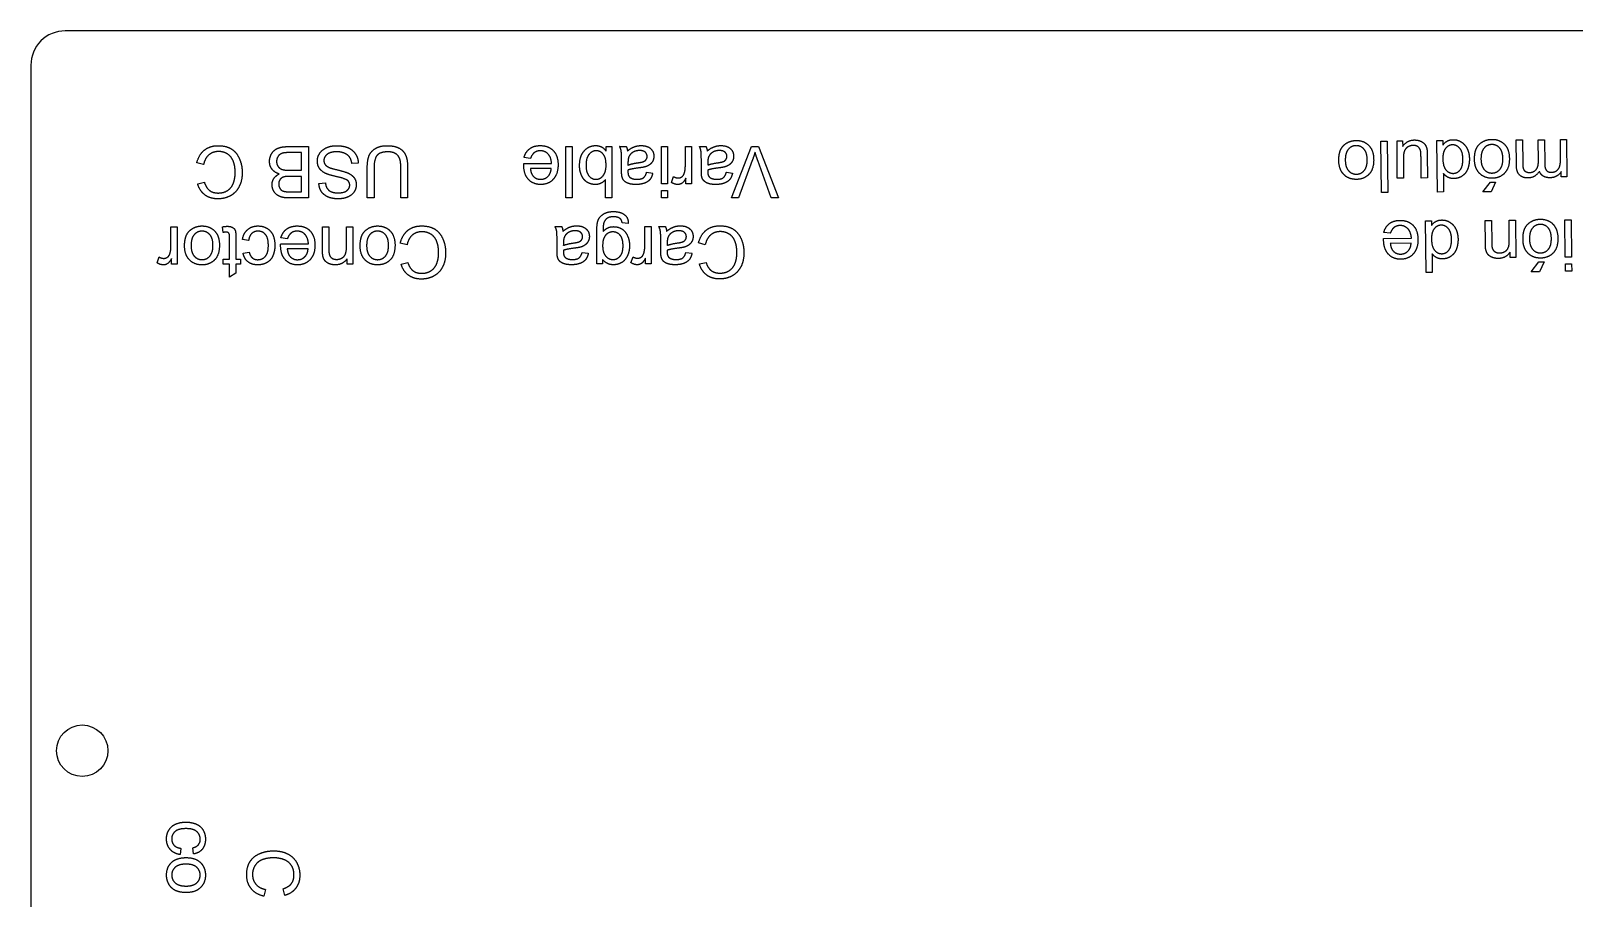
# Model space of a CAD drawing. Header units: millimetres. Extents: x -165 to 15, y -100 to 0.
# Drawn here: x -165 to -74.9, y -50.6 to 0 of the extents above; entities that cross this region are included whole.
import ezdxf

# ---------------------------------------------------------------- set-up
doc = ezdxf.new("R2010")
doc.units = ezdxf.units.MM
doc.layers.get('0').update_dxf_attribs({"linetype": 'CONTINUOUS'})

msp = doc.modelspace()

# ---------------------------------------------------------------- linework, layer by layer
for p, q in [((-149.941, -6.749), (-148.797, -6.749)), ((-149.194, -7.103), (-149.941, -7.103)), ((-149.194, -8.134), (-149.194, -7.103)), ((-148.797, -6.749), (-148.797, -9.749)), ((-131.415, -6.741), (-131.073, -6.741)), ((-131.415, -7.013), (-131.415, -6.741)), ((-131.073, -6.741), (-131.073, -9.741)), ((-130.621, -6.741), (-130.237, -6.741)), ((-126.782, -7.879), (-126.782, -6.741)), ((-126.782, -6.741), (-126.414, -6.741)), ((-126.414, -6.741), (-126.414, -8.915)), ((-125.964, -6.741), (-125.579, -6.741)), ((-124.089, -9.741), (-122.915, -6.741)), ((-122.915, -6.741), (-122.507, -6.741)), ((-122.507, -6.741), (-121.345, -9.741)), ((-85.225, -6.423), (-84.895, -6.42)), ((-85.207, -8.596), (-85.225, -6.423)), ((-84.895, -6.42), (-84.893, -6.739)), ((-82.892, -6.404), (-82.55, -6.401)), ((-82.867, -9.403), (-82.892, -6.404)), ((-82.55, -6.401), (-82.548, -6.675)), ((-78.263, -6.365), (-77.897, -6.362)), ((-78.251, -7.857), (-78.263, -6.365)), ((-77.897, -6.362), (-77.886, -7.731)), ((-76.978, -6.354), (-76.61, -6.351)), ((-76.968, -7.617), (-76.978, -6.354)), ((-76.61, -6.351), (-76.598, -7.763)), ((-75.687, -6.344), (-75.319, -6.34)), ((-75.678, -7.471), (-75.687, -6.344)), ((-75.319, -6.34), (-75.301, -8.514)), ((-154.913, -7.801), (-155.31, -7.7)), ((-145.883, -7.713), (-146.257, -7.745)), ((-145.357, -9.749), (-145.357, -8.016)), ((-144.96, -8.018), (-144.96, -9.749)), ((-143.394, -9.749), (-143.394, -8.018)), ((-142.997, -8.016), (-142.997, -9.749)), ((-136.216, -7.734), (-134.595, -7.734)), ((-135.825, -7.441), (-136.206, -7.394)), ((-134.616, -8.037), (-135.829, -8.037)), ((-130.505, -8.143), (-130.505, -7.652)), ((-130.132, -7.697), (-130.132, -7.832)), ((-125.847, -8.143), (-125.847, -7.652)), ((-125.475, -7.697), (-125.475, -7.832)), ((-122.874, -7.562), (-123.684, -9.741)), ((-121.775, -9.741), (-122.554, -7.562)), ((-84.848, -7.429), (-84.838, -8.593)), ((-83.813, -8.585), (-83.823, -7.379)), ((-83.456, -7.235), (-83.445, -8.581)), ((-155.259, -8.926), (-154.868, -8.834)), ((-149.888, -8.134), (-149.194, -8.134)), ((-149.194, -8.488), (-149.843, -8.488)), ((-149.194, -9.395), (-149.194, -8.488)), ((-148.181, -8.904), (-147.8, -8.875)), ((-131.442, -9.741), (-131.442, -8.671)), ((-129.043, -8.245), (-128.683, -8.295)), ((-127.595, -8.845), (-127.468, -8.503)), ((-126.745, -8.915), (-126.745, -8.585)), ((-126.414, -8.915), (-126.745, -8.915)), ((-124.386, -8.245), (-124.026, -8.295)), ((-84.838, -8.593), (-85.207, -8.596)), ((-83.445, -8.581), (-83.813, -8.585)), ((-82.51, -8.324), (-82.501, -9.4)), ((-75.63, -8.516), (-75.633, -8.212)), ((-75.301, -8.514), (-75.63, -8.516)), ((-148.797, -9.749), (-149.922, -9.749)), ((-149.793, -9.395), (-149.194, -9.395)), ((-144.96, -9.749), (-145.357, -9.749)), ((-142.997, -9.749), (-143.394, -9.749)), ((-131.073, -9.741), (-131.442, -9.741)), ((-123.684, -9.741), (-124.089, -9.741)), ((-121.345, -9.741), (-121.775, -9.741)), ((-82.501, -9.4), (-82.867, -9.403)), ((-156.82, -12.569), (-156.82, -11.431)), ((-156.82, -11.431), (-156.451, -11.431)), ((-156.451, -11.431), (-156.451, -13.604)), ((-153.764, -11.76), (-153.818, -11.435)), ((-147.969, -12.767), (-147.969, -11.431)), ((-147.969, -11.431), (-147.601, -11.431)), ((-147.601, -11.431), (-147.601, -12.753)), ((-146.571, -12.618), (-146.571, -11.431)), ((-146.571, -11.431), (-146.203, -11.431)), ((-146.203, -11.431), (-146.203, -13.604)), ((-134.389, -11.423), (-134.004, -11.423)), ((-130.114, -11.243), (-130.472, -11.19)), ((-129.15, -12.561), (-129.15, -11.423)), ((-129.15, -11.423), (-128.782, -11.423)), ((-128.782, -11.423), (-128.782, -13.597)), ((-128.331, -11.423), (-127.947, -11.423)), ((-83.555, -11.091), (-83.213, -11.088)), ((-83.53, -14.091), (-83.555, -11.091)), ((-83.213, -11.088), (-83.211, -11.363)), ((-80.074, -11.062), (-79.706, -11.059)), ((-80.063, -12.399), (-80.074, -11.062)), ((-79.706, -11.059), (-79.695, -12.381)), ((-78.677, -11.051), (-78.308, -11.048)), ((-78.667, -12.238), (-78.677, -11.051)), ((-78.308, -11.048), (-78.29, -13.221)), ((-153.394, -13.318), (-153.394, -12.047)), ((-153.028, -12.067), (-153.028, -13.318)), ((-152.283, -12.227), (-152.645, -12.18)), ((-150.412, -12.423), (-148.792, -12.424)), ((-150.022, -12.131), (-150.402, -12.084)), ((-143.033, -12.483), (-143.43, -12.383)), ((-134.272, -12.825), (-134.272, -12.334)), ((-133.9, -12.379), (-133.9, -12.514)), ((-131.955, -13.597), (-131.955, -11.718)), ((-128.215, -12.825), (-128.215, -12.334)), ((-127.842, -12.379), (-127.842, -12.514)), ((-125.616, -12.475), (-126.013, -12.375)), ((-86.004, -12.104), (-84.384, -12.091)), ((-85.616, -11.808), (-85.997, -11.764)), ((-84.402, -12.394), (-85.615, -12.404)), ((-157.632, -13.535), (-157.505, -13.193)), ((-156.783, -13.604), (-156.783, -13.275)), ((-153.764, -13.604), (-153.764, -13.318)), ((-153.764, -13.318), (-153.394, -13.318)), ((-153.028, -13.318), (-152.758, -13.318)), ((-152.758, -13.318), (-152.758, -13.604)), ((-152.61, -12.966), (-152.252, -12.911)), ((-148.812, -12.726), (-150.026, -12.726)), ((-146.535, -13.604), (-146.535, -13.295)), ((-143.379, -13.608), (-142.988, -13.516)), ((-132.811, -12.928), (-132.451, -12.977)), ((-131.616, -13.335), (-131.616, -13.597)), ((-129.962, -13.527), (-129.835, -13.185)), ((-129.113, -13.597), (-129.113, -13.267)), ((-126.754, -12.928), (-126.393, -12.977)), ((-125.962, -13.601), (-125.571, -13.509)), ((-83.173, -13.012), (-83.164, -14.088)), ((-78.622, -13.224), (-78.624, -12.915)), ((-78.29, -13.221), (-78.622, -13.224)), ((-156.451, -13.604), (-156.783, -13.604)), ((-153.394, -13.604), (-153.764, -13.604)), ((-153.394, -14.363), (-153.394, -13.604)), ((-153.028, -14.142), (-153.394, -14.363)), ((-152.758, -13.604), (-153.028, -13.604)), ((-153.028, -13.604), (-153.028, -14.142)), ((-146.203, -13.604), (-146.535, -13.604)), ((-131.616, -13.597), (-131.955, -13.597)), ((-128.782, -13.597), (-129.113, -13.597)), ((-83.164, -14.088), (-83.53, -14.091)), ((-156.233, -47.699), (-156.28, -48.061)), ((-155.494, -48.026), (-155.549, -47.668)), ((-151.294, -50.097), (-151.394, -50.494)), ((-150.168, -50.443), (-150.261, -50.052))]:
    msp.add_line(p, q)
msp.add_lwpolyline([(-165, -98, 0.414214), (-163, -100), (13, -100, 0.414214), (15, -98), (15, -3.001, 0.000086), (15, -2.999), (15, -2, 0.414214), (13, 0), (-163, 0, 0.414214), (-165, -2)], format="xyb", close=True)
for points in [[(-133.398, -6.741), (-133.398, -9.741), (-133.767, -9.741), (-133.767, -6.741)], [(-127.816, -6.741), (-127.816, -8.915), (-128.184, -8.915), (-128.184, -6.741)], [(-85.794, -6.428), (-85.769, -9.428), (-86.137, -9.431), (-86.162, -6.431)], [(-79.467, -8.818), (-79.734, -9.394), (-80.217, -9.398), (-79.772, -8.821)], [(-127.816, -9.318), (-127.816, -9.741), (-128.184, -9.741), (-128.184, -9.318)], [(-75.048, -11.021), (-75.03, -13.194), (-75.399, -13.197), (-75.417, -11.024)], [(-76.634, -13.477), (-76.902, -14.052), (-77.385, -14.056), (-76.939, -13.48)], [(-75.027, -13.597), (-75.023, -14.02), (-75.392, -14.023), (-75.395, -13.6)]]:
    msp.add_lwpolyline(points, close=True)
msp.add_circle((-162, -42), 1.5)
for points in [[(-155.31, -7.7), (-155.186, -7.211), (-154.861, -6.954)], [(-154.861, -6.954), (-154.537, -6.698), (-154.068, -6.698)], [(-154.036, -7.037), (-154.369, -7.037), (-154.6, -7.23)], [(-154.068, -6.698), (-153.583, -6.698), (-153.279, -6.895)], [(-153.526, -7.179), (-153.761, -7.037), (-154.036, -7.037)], [(-153.179, -7.605), (-153.291, -7.32), (-153.526, -7.179)], [(-153.279, -6.895), (-152.976, -7.093), (-152.817, -7.467)], [(-150.973, -7.227), (-150.884, -7.046), (-150.753, -6.947)], [(-150.753, -6.947), (-150.622, -6.849), (-150.425, -6.799)], [(-150.44, -7.199), (-150.532, -7.256), (-150.592, -7.366)], [(-150.211, -7.117), (-150.348, -7.142), (-150.44, -7.199)], [(-150.425, -6.799), (-150.227, -6.749), (-149.941, -6.749)], [(-149.941, -7.103), (-150.133, -7.103), (-150.211, -7.117)], [(-148.271, -7.596), (-148.271, -7.357), (-148.134, -7.145)], [(-148.134, -7.145), (-147.997, -6.933), (-147.74, -6.815)], [(-147.544, -7.121), (-147.718, -7.189), (-147.803, -7.307)], [(-147.74, -6.815), (-147.483, -6.698), (-147.162, -6.698)], [(-147.143, -7.054), (-147.37, -7.054), (-147.544, -7.121)], [(-147.162, -6.698), (-146.755, -6.698), (-146.479, -6.816)], [(-146.683, -7.143), (-146.888, -7.054), (-147.143, -7.054)], [(-146.381, -7.376), (-146.478, -7.232), (-146.683, -7.143)], [(-146.479, -6.816), (-146.204, -6.935), (-146.048, -7.174)], [(-146.048, -7.174), (-145.891, -7.412), (-145.883, -7.713)], [(-145.255, -7.297), (-145.152, -7.031), (-144.885, -6.865)], [(-144.885, -6.865), (-144.618, -6.698), (-144.184, -6.698)], [(-144.149, -7.056), (-144.587, -7.056), (-144.774, -7.254)], [(-144.184, -6.698), (-143.763, -6.698), (-143.495, -6.843)], [(-143.717, -7.156), (-143.894, -7.056), (-144.149, -7.056)], [(-143.467, -7.442), (-143.54, -7.256), (-143.717, -7.156)], [(-143.495, -6.843), (-143.227, -6.988), (-143.112, -7.264)], [(-136.206, -7.394), (-136.116, -7.061), (-135.872, -6.876)], [(-135.872, -6.876), (-135.629, -6.692), (-135.25, -6.692)], [(-135.598, -7.101), (-135.741, -7.208), (-135.825, -7.441)], [(-135.252, -6.995), (-135.455, -6.995), (-135.598, -7.101)], [(-134.798, -7.185), (-134.98, -6.995), (-135.252, -6.995)], [(-135.25, -6.692), (-134.773, -6.692), (-134.494, -6.986)], [(-134.595, -7.734), (-134.616, -7.376), (-134.798, -7.185)], [(-134.494, -6.986), (-134.215, -7.28), (-134.215, -7.81)], [(-132.958, -7.861), (-132.958, -7.302), (-132.682, -6.997)], [(-132.682, -6.997), (-132.406, -6.692), (-132.019, -6.692)], [(-132.406, -7.205), (-132.582, -7.415), (-132.582, -7.83)], [(-131.988, -6.995), (-132.23, -6.995), (-132.406, -7.205)], [(-132.019, -6.692), (-131.634, -6.692), (-131.415, -7.013)], [(-131.518, -7.28), (-131.692, -6.995), (-131.988, -6.995)], [(-130.528, -7.002), (-130.552, -6.866), (-130.621, -6.741)], [(-130.505, -7.652), (-130.505, -7.138), (-130.528, -7.002)], [(-130.237, -6.741), (-130.179, -6.856), (-130.163, -7.009)], [(-130.163, -7.009), (-129.958, -6.835), (-129.769, -6.764)], [(-129.829, -7.074), (-129.995, -7.167), (-130.073, -7.329)], [(-129.451, -6.981), (-129.664, -6.981), (-129.829, -7.074)], [(-129.769, -6.764), (-129.58, -6.692), (-129.363, -6.692)], [(-129.124, -7.079), (-129.236, -6.981), (-129.451, -6.981)], [(-129.363, -6.692), (-129.005, -6.692), (-128.812, -6.867)], [(-129.013, -7.325), (-129.013, -7.177), (-129.124, -7.079)], [(-128.812, -6.867), (-128.62, -7.042), (-128.62, -7.314)], [(-125.871, -7.002), (-125.894, -6.866), (-125.964, -6.741)], [(-125.847, -7.652), (-125.847, -7.138), (-125.871, -7.002)], [(-125.579, -6.741), (-125.522, -6.856), (-125.505, -7.009)], [(-125.505, -7.009), (-125.301, -6.835), (-125.111, -6.764)], [(-125.172, -7.074), (-125.337, -7.167), (-125.415, -7.329)], [(-124.793, -6.981), (-125.006, -6.981), (-125.172, -7.074)], [(-125.111, -6.764), (-124.922, -6.692), (-124.705, -6.692)], [(-124.467, -7.079), (-124.578, -6.981), (-124.793, -6.981)], [(-124.705, -6.692), (-124.347, -6.692), (-124.155, -6.867)], [(-124.355, -7.325), (-124.355, -7.177), (-124.467, -7.079)], [(-124.155, -6.867), (-123.962, -7.042), (-123.962, -7.314)], [(-122.712, -7.071), (-122.782, -7.316), (-122.874, -7.562)], [(-122.554, -7.562), (-122.649, -7.3), (-122.712, -7.071)], [(-88.623, -7.569), (-88.626, -7.149), (-88.502, -6.908)], [(-88.502, -6.908), (-88.378, -6.666), (-88.139, -6.531)], [(-88.067, -6.909), (-88.248, -7.119), (-88.244, -7.547)], [(-88.139, -6.531), (-87.9, -6.396), (-87.615, -6.394)], [(-87.613, -6.697), (-87.887, -6.699), (-88.067, -6.909)], [(-87.615, -6.394), (-87.159, -6.39), (-86.875, -6.68)], [(-87.153, -6.9), (-87.337, -6.694), (-87.613, -6.697)], [(-86.965, -7.524), (-86.969, -7.107), (-87.153, -6.9)], [(-86.875, -6.68), (-86.591, -6.97), (-86.587, -7.521)], [(-84.893, -6.739), (-84.642, -6.369), (-84.206, -6.365)], [(-84.791, -7.004), (-84.85, -7.15), (-84.848, -7.429)], [(-84.588, -6.771), (-84.732, -6.857), (-84.791, -7.004)], [(-84.277, -6.683), (-84.443, -6.685), (-84.588, -6.771)], [(-83.998, -6.764), (-84.111, -6.682), (-84.277, -6.683)], [(-84.206, -6.365), (-84.014, -6.364), (-83.846, -6.436)], [(-83.849, -6.991), (-83.885, -6.846), (-83.998, -6.764)], [(-83.823, -7.379), (-83.826, -7.091), (-83.849, -6.991)], [(-83.846, -6.436), (-83.679, -6.508), (-83.597, -6.619)], [(-83.597, -6.619), (-83.516, -6.73), (-83.481, -6.891)], [(-83.481, -6.891), (-83.458, -7), (-83.456, -7.235)], [(-82.548, -6.675), (-82.344, -6.35), (-81.943, -6.347)], [(-82.384, -6.851), (-82.551, -7.049), (-82.548, -7.455)], [(-81.975, -6.65), (-82.217, -6.652), (-82.384, -6.851)], [(-81.558, -6.853), (-81.736, -6.648), (-81.975, -6.65)], [(-81.943, -6.347), (-81.683, -6.344), (-81.464, -6.486)], [(-81.377, -7.476), (-81.38, -7.058), (-81.558, -6.853)], [(-81.464, -6.486), (-81.245, -6.627), (-81.123, -6.883)], [(-81.123, -6.883), (-81.001, -7.139), (-80.998, -7.472)], [(-80.699, -7.503), (-80.703, -7.083), (-80.579, -6.842)], [(-80.579, -6.842), (-80.455, -6.6), (-80.216, -6.465)], [(-80.144, -6.843), (-80.324, -7.053), (-80.321, -7.481)], [(-80.216, -6.465), (-79.976, -6.33), (-79.692, -6.328)], [(-79.69, -6.631), (-79.964, -6.633), (-80.144, -6.843)], [(-79.692, -6.328), (-79.236, -6.324), (-78.952, -6.614)], [(-79.229, -6.835), (-79.413, -6.628), (-79.69, -6.631)], [(-79.042, -7.458), (-79.046, -7.041), (-79.229, -6.835)], [(-78.952, -6.614), (-78.668, -6.905), (-78.664, -7.455)], [(-154.6, -7.23), (-154.832, -7.422), (-154.913, -7.801)], [(-153.068, -8.273), (-153.068, -7.891), (-153.179, -7.605)], [(-152.817, -7.467), (-152.658, -7.842), (-152.658, -8.271)], [(-151.062, -7.619), (-151.062, -7.408), (-150.973, -7.227)], [(-150.916, -8.073), (-151.062, -7.881), (-151.062, -7.619)], [(-150.497, -8.345), (-150.77, -8.265), (-150.916, -8.073)], [(-150.592, -7.366), (-150.651, -7.475), (-150.651, -7.619)], [(-150.651, -7.619), (-150.651, -7.786), (-150.565, -7.91)], [(-150.565, -7.91), (-150.479, -8.034), (-150.327, -8.084)], [(-150.327, -8.084), (-150.174, -8.134), (-149.888, -8.134)], [(-148.146, -8.023), (-148.271, -7.838), (-148.271, -7.596)], [(-147.759, -8.329), (-148.021, -8.208), (-148.146, -8.023)], [(-147.803, -7.307), (-147.888, -7.424), (-147.888, -7.563)], [(-147.888, -7.563), (-147.888, -7.705), (-147.806, -7.81)], [(-147.806, -7.81), (-147.725, -7.915), (-147.536, -7.987)], [(-147.536, -7.987), (-147.416, -8.034), (-147.002, -8.133)], [(-146.257, -7.745), (-146.284, -7.52), (-146.381, -7.376)], [(-145.357, -8.016), (-145.357, -7.563), (-145.255, -7.297)], [(-144.774, -7.254), (-144.96, -7.453), (-144.96, -8.018)], [(-143.394, -8.018), (-143.394, -7.627), (-143.467, -7.442)], [(-143.112, -7.264), (-142.997, -7.539), (-142.997, -8.016)], [(-136.218, -7.832), (-136.218, -7.799), (-136.216, -7.734)], [(-135.942, -8.667), (-136.218, -8.37), (-136.218, -7.832)], [(-135.829, -8.037), (-135.805, -8.311), (-135.69, -8.448)], [(-134.807, -8.491), (-134.634, -8.321), (-134.616, -8.037)], [(-134.215, -7.81), (-134.215, -8.358), (-134.497, -8.661)], [(-132.893, -8.303), (-132.958, -8.096), (-132.958, -7.861)], [(-132.582, -7.83), (-132.582, -8.256), (-132.413, -8.458)], [(-131.587, -8.451), (-131.411, -8.241), (-131.411, -7.844)], [(-131.411, -7.844), (-131.411, -7.453), (-131.518, -7.28)], [(-130.073, -7.329), (-130.132, -7.453), (-130.132, -7.697)], [(-130.132, -7.832), (-129.932, -7.75), (-129.531, -7.693)], [(-129.475, -7.994), (-129.921, -8.047), (-130.132, -8.121)], [(-129.531, -7.693), (-129.303, -7.66), (-129.209, -7.619)], [(-129.148, -7.938), (-129.256, -7.967), (-129.475, -7.994)], [(-129.209, -7.619), (-129.115, -7.578), (-129.064, -7.499)], [(-128.883, -7.818), (-129.001, -7.898), (-129.148, -7.938)], [(-129.064, -7.499), (-129.013, -7.421), (-129.013, -7.325)], [(-128.693, -7.606), (-128.765, -7.738), (-128.883, -7.818)], [(-128.62, -7.314), (-128.62, -7.474), (-128.693, -7.606)], [(-126.844, -8.309), (-126.782, -8.112), (-126.782, -7.879)], [(-125.415, -7.329), (-125.475, -7.453), (-125.475, -7.697)], [(-125.475, -7.832), (-125.274, -7.75), (-124.873, -7.693)], [(-124.818, -7.994), (-125.264, -8.047), (-125.475, -8.121)], [(-124.873, -7.693), (-124.646, -7.66), (-124.552, -7.619)], [(-124.49, -7.938), (-124.599, -7.967), (-124.818, -7.994)], [(-124.552, -7.619), (-124.458, -7.578), (-124.406, -7.499)], [(-124.225, -7.818), (-124.343, -7.898), (-124.49, -7.938)], [(-124.406, -7.499), (-124.355, -7.421), (-124.355, -7.325)], [(-124.035, -7.606), (-124.108, -7.738), (-124.225, -7.818)], [(-123.962, -7.314), (-123.962, -7.474), (-124.035, -7.606)], [(-88.331, -8.378), (-88.618, -8.086), (-88.623, -7.569)], [(-88.244, -7.547), (-88.241, -7.95), (-88.056, -8.156)], [(-87.142, -8.15), (-86.962, -7.942), (-86.965, -7.524)], [(-86.587, -7.521), (-86.582, -8.125), (-86.915, -8.418)], [(-82.548, -7.455), (-82.544, -7.901), (-82.37, -8.108)], [(-82.37, -8.108), (-82.197, -8.315), (-81.945, -8.313)], [(-81.945, -8.313), (-81.699, -8.311), (-81.536, -8.109)], [(-81.536, -8.109), (-81.373, -7.907), (-81.377, -7.476)], [(-81.102, -8.064), (-81.208, -8.33), (-81.424, -8.473)], [(-80.998, -7.472), (-80.996, -7.798), (-81.102, -8.064)], [(-80.408, -8.312), (-80.695, -8.02), (-80.699, -7.503)], [(-80.321, -7.481), (-80.318, -7.884), (-80.133, -8.09)], [(-80.133, -8.09), (-79.948, -8.297), (-79.676, -8.294)], [(-79.676, -8.294), (-79.399, -8.292), (-79.219, -8.084)], [(-79.219, -8.084), (-79.039, -7.876), (-79.042, -7.458)], [(-78.664, -7.455), (-78.658, -8.059), (-78.992, -8.352)], [(-78.072, -8.407), (-78.248, -8.229), (-78.251, -7.857)], [(-77.886, -7.731), (-77.884, -7.952), (-77.847, -8.049)], [(-77.847, -8.049), (-77.811, -8.146), (-77.716, -8.204)], [(-77.494, -8.262), (-77.265, -8.26), (-77.115, -8.106)], [(-77.115, -8.106), (-76.965, -7.952), (-76.968, -7.617)], [(-76.598, -7.763), (-76.596, -8.009), (-76.505, -8.131)], [(-75.922, -8.167), (-75.791, -8.084), (-75.733, -7.926)], [(-75.733, -7.926), (-75.675, -7.768), (-75.678, -7.471)], [(-154.832, -9.571), (-155.139, -9.342), (-155.259, -8.926)], [(-154.868, -8.834), (-154.764, -9.161), (-154.566, -9.311)], [(-153.488, -9.295), (-153.256, -9.129), (-153.162, -8.849)], [(-153.162, -8.849), (-153.068, -8.57), (-153.068, -8.273)], [(-152.658, -8.271), (-152.658, -8.74), (-152.837, -9.089)], [(-150.917, -8.981), (-150.917, -8.789), (-150.813, -8.619)], [(-150.799, -9.377), (-150.917, -9.188), (-150.917, -8.981)], [(-150.813, -8.619), (-150.708, -8.449), (-150.497, -8.345)], [(-150.449, -8.672), (-150.526, -8.777), (-150.526, -8.934)], [(-150.526, -8.934), (-150.526, -9.084), (-150.454, -9.197)], [(-150.221, -8.523), (-150.373, -8.568), (-150.449, -8.672)], [(-149.843, -8.488), (-150.107, -8.488), (-150.221, -8.523)], [(-148.034, -9.376), (-148.171, -9.168), (-148.181, -8.904)], [(-147.8, -8.875), (-147.77, -9.16), (-147.593, -9.305)], [(-147.095, -8.52), (-147.579, -8.411), (-147.759, -8.329)], [(-146.497, -8.734), (-146.611, -8.63), (-147.095, -8.52)], [(-147.002, -8.133), (-146.589, -8.233), (-146.423, -8.321)], [(-146.545, -9.318), (-146.38, -9.186), (-146.38, -9)], [(-146.38, -9), (-146.38, -8.838), (-146.497, -8.734)], [(-146.423, -8.321), (-146.208, -8.433), (-146.103, -8.6)], [(-145.997, -8.973), (-145.997, -9.2), (-146.126, -9.398)], [(-146.103, -8.6), (-145.997, -8.767), (-145.997, -8.973)], [(-135.23, -8.964), (-135.666, -8.964), (-135.942, -8.667)], [(-135.69, -8.448), (-135.514, -8.661), (-135.234, -8.661)], [(-135.234, -8.661), (-134.98, -8.661), (-134.807, -8.491)], [(-134.497, -8.661), (-134.779, -8.964), (-135.23, -8.964)], [(-132.712, -8.656), (-132.827, -8.509), (-132.893, -8.303)], [(-132.417, -8.883), (-132.596, -8.802), (-132.712, -8.656)], [(-132.037, -8.964), (-132.238, -8.964), (-132.417, -8.883)], [(-132.413, -8.458), (-132.244, -8.661), (-132.005, -8.661)], [(-131.442, -8.671), (-131.675, -8.964), (-132.037, -8.964)], [(-132.005, -8.661), (-131.763, -8.661), (-131.587, -8.451)], [(-130.486, -8.483), (-130.505, -8.389), (-130.505, -8.143)], [(-130.372, -8.733), (-130.453, -8.634), (-130.486, -8.483)], [(-130.116, -8.898), (-130.29, -8.833), (-130.372, -8.733)], [(-130.132, -8.121), (-130.134, -8.196), (-130.134, -8.217)], [(-130.134, -8.217), (-130.134, -8.442), (-130.03, -8.534)], [(-129.664, -8.964), (-129.942, -8.964), (-130.116, -8.898)], [(-130.03, -8.534), (-129.889, -8.659), (-129.61, -8.659)], [(-129.17, -8.887), (-129.383, -8.964), (-129.664, -8.964)], [(-129.61, -8.659), (-129.35, -8.659), (-129.227, -8.568)], [(-129.227, -8.568), (-129.103, -8.477), (-129.043, -8.245)], [(-128.845, -8.668), (-128.958, -8.81), (-129.17, -8.887)], [(-128.683, -8.295), (-128.732, -8.526), (-128.845, -8.668)], [(-127.216, -8.964), (-127.402, -8.964), (-127.595, -8.845)], [(-127.468, -8.503), (-127.333, -8.583), (-127.198, -8.583)], [(-126.98, -8.89), (-127.087, -8.964), (-127.216, -8.964)], [(-127.198, -8.583), (-127.077, -8.583), (-126.981, -8.51)], [(-126.981, -8.51), (-126.885, -8.438), (-126.844, -8.309)], [(-126.745, -8.585), (-126.872, -8.816), (-126.98, -8.89)], [(-125.829, -8.483), (-125.847, -8.389), (-125.847, -8.143)], [(-125.714, -8.733), (-125.796, -8.634), (-125.829, -8.483)], [(-125.458, -8.898), (-125.632, -8.833), (-125.714, -8.733)], [(-125.475, -8.121), (-125.477, -8.196), (-125.477, -8.217)], [(-125.477, -8.217), (-125.477, -8.442), (-125.372, -8.534)], [(-125.006, -8.964), (-125.284, -8.964), (-125.458, -8.898)], [(-125.372, -8.534), (-125.231, -8.659), (-124.953, -8.659)], [(-124.513, -8.887), (-124.726, -8.964), (-125.006, -8.964)], [(-124.953, -8.659), (-124.693, -8.659), (-124.569, -8.568)], [(-124.569, -8.568), (-124.445, -8.477), (-124.386, -8.245)], [(-124.187, -8.668), (-124.3, -8.81), (-124.513, -8.887)], [(-124.026, -8.295), (-124.075, -8.526), (-124.187, -8.668)], [(-87.596, -8.665), (-88.045, -8.669), (-88.331, -8.378)], [(-88.056, -8.156), (-87.871, -8.362), (-87.599, -8.36)], [(-87.599, -8.36), (-87.323, -8.358), (-87.142, -8.15)], [(-86.915, -8.418), (-87.193, -8.662), (-87.596, -8.665)], [(-82.258, -8.538), (-82.412, -8.456), (-82.51, -8.324)], [(-81.908, -8.618), (-82.104, -8.619), (-82.258, -8.538)], [(-81.424, -8.473), (-81.64, -8.616), (-81.908, -8.618)], [(-79.673, -8.599), (-80.121, -8.603), (-80.408, -8.312)], [(-78.992, -8.352), (-79.27, -8.596), (-79.673, -8.599)], [(-77.574, -8.582), (-77.897, -8.584), (-78.072, -8.407)], [(-77.716, -8.204), (-77.621, -8.263), (-77.494, -8.262)], [(-76.906, -8.196), (-77.16, -8.578), (-77.574, -8.582)], [(-76.685, -8.474), (-76.841, -8.375), (-76.906, -8.196)], [(-76.289, -8.571), (-76.53, -8.573), (-76.685, -8.474)], [(-76.505, -8.131), (-76.414, -8.253), (-76.209, -8.251)], [(-75.903, -8.471), (-76.072, -8.569), (-76.289, -8.571)], [(-76.209, -8.251), (-76.054, -8.25), (-75.922, -8.167)], [(-75.633, -8.212), (-75.734, -8.372), (-75.903, -8.471)], [(-154.074, -9.8), (-154.525, -9.8), (-154.832, -9.571)], [(-154.566, -9.311), (-154.367, -9.46), (-154.066, -9.46)], [(-153.347, -9.619), (-153.677, -9.8), (-154.074, -9.8)], [(-154.066, -9.46), (-153.72, -9.46), (-153.488, -9.295)], [(-152.837, -9.089), (-153.016, -9.438), (-153.347, -9.619)], [(-150.474, -9.658), (-150.682, -9.567), (-150.799, -9.377)], [(-149.922, -9.749), (-150.266, -9.749), (-150.474, -9.658)], [(-150.454, -9.197), (-150.383, -9.311), (-150.25, -9.353)], [(-150.25, -9.353), (-150.117, -9.395), (-149.793, -9.395)], [(-147.642, -9.693), (-147.896, -9.585), (-148.034, -9.376)], [(-147.053, -9.8), (-147.387, -9.8), (-147.642, -9.693)], [(-147.593, -9.305), (-147.416, -9.45), (-147.07, -9.45)], [(-147.07, -9.45), (-146.71, -9.45), (-146.545, -9.318)], [(-146.503, -9.698), (-146.75, -9.8), (-147.053, -9.8)], [(-146.126, -9.398), (-146.255, -9.595), (-146.503, -9.698)], [(-131.852, -10.999), (-131.749, -10.787), (-131.525, -10.664)], [(-131.525, -10.664), (-131.301, -10.541), (-130.973, -10.541)], [(-130.973, -10.541), (-130.584, -10.541), (-130.345, -10.716)], [(-130.345, -10.716), (-130.106, -10.891), (-130.114, -11.243)], [(-155.898, -11.888), (-155.772, -11.648), (-155.532, -11.515)], [(-155.532, -11.515), (-155.291, -11.382), (-155.007, -11.382)], [(-155.007, -11.685), (-155.281, -11.685), (-155.463, -11.893)], [(-155.007, -11.382), (-154.55, -11.382), (-154.269, -11.674)], [(-154.548, -11.892), (-154.73, -11.685), (-155.007, -11.685)], [(-154.269, -11.674), (-153.988, -11.967), (-153.988, -12.518)], [(-153.818, -11.435), (-153.662, -11.402), (-153.539, -11.402)], [(-153.539, -11.402), (-153.339, -11.402), (-153.228, -11.466)], [(-153.228, -11.466), (-153.118, -11.529), (-153.073, -11.633)], [(-153.073, -11.633), (-153.028, -11.736), (-153.028, -12.067)], [(-152.645, -12.18), (-152.586, -11.805), (-152.341, -11.594)], [(-152.341, -11.594), (-152.097, -11.382), (-151.741, -11.382)], [(-151.737, -11.685), (-151.953, -11.685), (-152.099, -11.818)], [(-151.741, -11.382), (-151.294, -11.382), (-151.023, -11.673)], [(-151.299, -11.883), (-151.466, -11.685), (-151.737, -11.685)], [(-151.023, -11.673), (-150.752, -11.965), (-150.752, -12.509)], [(-150.402, -12.084), (-150.312, -11.75), (-150.069, -11.566)], [(-150.069, -11.566), (-149.825, -11.382), (-149.447, -11.382)], [(-149.449, -11.685), (-149.651, -11.685), (-149.794, -11.791)], [(-148.994, -11.875), (-149.176, -11.685), (-149.449, -11.685)], [(-149.447, -11.382), (-148.97, -11.382), (-148.69, -11.676)], [(-148.69, -11.676), (-148.411, -11.969), (-148.411, -12.499)], [(-145.645, -11.888), (-145.52, -11.648), (-145.279, -11.515)], [(-145.279, -11.515), (-145.039, -11.382), (-144.754, -11.382)], [(-144.754, -11.685), (-145.028, -11.685), (-145.211, -11.894)], [(-144.754, -11.382), (-144.298, -11.382), (-144.017, -11.675)], [(-144.296, -11.893), (-144.478, -11.685), (-144.754, -11.685)], [(-144.017, -11.675), (-143.735, -11.967), (-143.735, -12.518)], [(-143.43, -12.383), (-143.305, -11.894), (-142.981, -11.637)], [(-142.981, -11.637), (-142.657, -11.38), (-142.188, -11.38)], [(-142.188, -11.38), (-141.703, -11.38), (-141.399, -11.577)], [(-141.399, -11.577), (-141.095, -11.775), (-140.937, -12.149)], [(-134.296, -11.684), (-134.319, -11.548), (-134.389, -11.423)], [(-134.272, -12.334), (-134.272, -11.82), (-134.296, -11.684)], [(-134.004, -11.423), (-133.947, -11.538), (-133.93, -11.692)], [(-133.93, -11.692), (-133.726, -11.518), (-133.536, -11.446)], [(-133.218, -11.663), (-133.431, -11.663), (-133.597, -11.756)], [(-133.536, -11.446), (-133.347, -11.374), (-133.13, -11.374)], [(-132.892, -11.761), (-133.003, -11.663), (-133.218, -11.663)], [(-133.13, -11.374), (-132.772, -11.374), (-132.58, -11.549)], [(-132.58, -11.549), (-132.387, -11.724), (-132.387, -11.996)], [(-131.955, -11.718), (-131.955, -11.211), (-131.852, -10.999)], [(-131.554, -11.235), (-131.583, -11.348), (-131.581, -11.708)], [(-131.581, -11.708), (-131.34, -11.423), (-130.979, -11.423)], [(-131.366, -10.949), (-131.505, -11.051), (-131.554, -11.235)], [(-130.971, -10.846), (-131.227, -10.846), (-131.366, -10.949)], [(-130.979, -11.423), (-130.531, -11.423), (-130.286, -11.747)], [(-130.597, -10.949), (-130.734, -10.846), (-130.971, -10.846)], [(-130.472, -11.19), (-130.494, -11.024), (-130.597, -10.949)], [(-128.238, -11.684), (-128.262, -11.548), (-128.331, -11.423)], [(-128.215, -12.334), (-128.215, -11.82), (-128.238, -11.684)], [(-127.947, -11.423), (-127.889, -11.538), (-127.873, -11.692)], [(-127.873, -11.692), (-127.668, -11.518), (-127.479, -11.446)], [(-127.161, -11.663), (-127.374, -11.663), (-127.539, -11.756)], [(-127.479, -11.446), (-127.29, -11.374), (-127.073, -11.374)], [(-126.834, -11.761), (-126.946, -11.663), (-127.161, -11.663)], [(-127.073, -11.374), (-126.715, -11.374), (-126.522, -11.549)], [(-126.522, -11.549), (-126.33, -11.724), (-126.33, -11.996)], [(-126.013, -12.375), (-125.888, -11.886), (-125.564, -11.629)], [(-125.564, -11.629), (-125.239, -11.372), (-124.771, -11.372)], [(-124.738, -11.712), (-125.071, -11.712), (-125.303, -11.904)], [(-124.771, -11.372), (-124.286, -11.372), (-123.982, -11.57)], [(-124.228, -11.853), (-124.464, -11.712), (-124.738, -11.712)], [(-123.982, -11.57), (-123.678, -11.767), (-123.519, -12.142)], [(-85.997, -11.764), (-85.91, -11.43), (-85.668, -11.244)], [(-85.668, -11.244), (-85.426, -11.058), (-85.047, -11.055)], [(-85.392, -11.467), (-85.534, -11.574), (-85.616, -11.808)], [(-85.047, -11.358), (-85.249, -11.359), (-85.392, -11.467)], [(-85.047, -11.055), (-84.57, -11.051), (-84.289, -11.342)], [(-84.591, -11.544), (-84.775, -11.355), (-85.047, -11.358)], [(-84.384, -12.091), (-84.407, -11.733), (-84.591, -11.544)], [(-84.289, -11.342), (-84.007, -11.633), (-84.002, -12.163)], [(-83.211, -11.363), (-83.007, -11.038), (-82.606, -11.034)], [(-83.047, -11.538), (-83.214, -11.737), (-83.211, -12.142)], [(-82.638, -11.337), (-82.88, -11.339), (-83.047, -11.538)], [(-82.221, -11.541), (-82.399, -11.335), (-82.638, -11.337)], [(-82.606, -11.034), (-82.346, -11.032), (-82.127, -11.174)], [(-82.04, -12.163), (-82.043, -11.746), (-82.221, -11.541)], [(-82.127, -11.174), (-81.908, -11.315), (-81.786, -11.571)], [(-81.786, -11.571), (-81.664, -11.827), (-81.661, -12.16)], [(-77.867, -12.161), (-77.871, -11.742), (-77.747, -11.5)], [(-77.747, -11.5), (-77.623, -11.259), (-77.384, -11.124)], [(-77.312, -11.502), (-77.492, -11.712), (-77.489, -12.14)], [(-77.384, -11.124), (-77.144, -10.989), (-76.86, -10.986)], [(-76.857, -11.289), (-77.132, -11.292), (-77.312, -11.502)], [(-76.86, -10.986), (-76.404, -10.983), (-76.12, -11.273)], [(-76.397, -11.493), (-76.581, -11.287), (-76.857, -11.289)], [(-76.21, -12.117), (-76.213, -11.699), (-76.397, -11.493)], [(-76.12, -11.273), (-75.836, -11.563), (-75.831, -12.114)], [(-156.881, -12.998), (-156.82, -12.802), (-156.82, -12.569)], [(-156.024, -12.548), (-156.024, -12.129), (-155.898, -11.888)], [(-155.739, -13.36), (-156.024, -13.066), (-156.024, -12.548)], [(-155.463, -11.893), (-155.645, -12.102), (-155.645, -12.53)], [(-155.645, -12.53), (-155.645, -12.933), (-155.462, -13.141)], [(-154.366, -12.518), (-154.366, -12.1), (-154.548, -11.892)], [(-154.548, -13.142), (-154.366, -12.935), (-154.366, -12.518)], [(-153.988, -12.518), (-153.988, -13.121), (-154.323, -13.412)], [(-153.603, -11.746), (-153.664, -11.746), (-153.764, -11.76)], [(-153.477, -11.773), (-153.521, -11.746), (-153.603, -11.746)], [(-153.414, -11.844), (-153.433, -11.799), (-153.477, -11.773)], [(-153.394, -12.047), (-153.394, -11.889), (-153.414, -11.844)], [(-152.099, -11.818), (-152.244, -11.951), (-152.283, -12.227)], [(-151.305, -13.151), (-151.131, -12.951), (-151.131, -12.52)], [(-151.131, -12.52), (-151.131, -12.082), (-151.299, -11.883)], [(-150.752, -12.509), (-150.752, -12.861), (-150.869, -13.125)], [(-150.415, -12.522), (-150.415, -12.489), (-150.412, -12.423)], [(-150.138, -13.357), (-150.415, -13.06), (-150.415, -12.522)], [(-149.794, -11.791), (-149.938, -11.898), (-150.022, -12.131)], [(-148.792, -12.424), (-148.812, -12.065), (-148.994, -11.875)], [(-148.411, -12.499), (-148.411, -13.048), (-148.694, -13.351)], [(-145.771, -12.548), (-145.771, -12.129), (-145.645, -11.888)], [(-145.487, -13.36), (-145.771, -13.066), (-145.771, -12.548)], [(-145.211, -11.894), (-145.393, -12.102), (-145.393, -12.53)], [(-145.393, -12.53), (-145.393, -12.933), (-145.21, -13.141)], [(-144.114, -12.518), (-144.114, -12.1), (-144.296, -11.893)], [(-144.296, -13.142), (-144.114, -12.935), (-144.114, -12.518)], [(-143.735, -12.518), (-143.735, -13.121), (-144.071, -13.412)], [(-142.72, -11.912), (-142.951, -12.104), (-143.033, -12.483)], [(-142.155, -11.72), (-142.489, -11.72), (-142.72, -11.912)], [(-141.646, -11.861), (-141.881, -11.72), (-142.155, -11.72)], [(-141.299, -12.288), (-141.41, -12.002), (-141.646, -11.861)], [(-141.187, -12.956), (-141.187, -12.573), (-141.299, -12.288)], [(-140.937, -12.149), (-140.778, -12.524), (-140.778, -12.954)], [(-133.84, -12.011), (-133.9, -12.136), (-133.9, -12.379)], [(-133.9, -12.514), (-133.699, -12.432), (-133.298, -12.375)], [(-133.597, -11.756), (-133.762, -11.849), (-133.84, -12.011)], [(-133.298, -12.375), (-133.071, -12.342), (-132.977, -12.301)], [(-132.977, -12.301), (-132.882, -12.26), (-132.831, -12.182)], [(-132.65, -12.5), (-132.768, -12.58), (-132.915, -12.621)], [(-132.78, -12.007), (-132.78, -11.859), (-132.892, -11.761)], [(-132.831, -12.182), (-132.78, -12.103), (-132.78, -12.007)], [(-132.46, -12.288), (-132.533, -12.42), (-132.65, -12.5)], [(-132.387, -11.996), (-132.387, -12.156), (-132.46, -12.288)], [(-131.44, -11.924), (-131.612, -12.119), (-131.612, -12.537)], [(-131.612, -12.537), (-131.612, -12.936), (-131.435, -13.138)], [(-131.014, -11.728), (-131.268, -11.728), (-131.44, -11.924)], [(-130.588, -11.925), (-130.758, -11.728), (-131.014, -11.728)], [(-130.591, -13.141), (-130.419, -12.942), (-130.419, -12.549)], [(-130.419, -12.549), (-130.419, -12.121), (-130.588, -11.925)], [(-130.286, -11.747), (-130.04, -12.07), (-130.04, -12.522)], [(-130.04, -12.522), (-130.04, -12.833), (-130.153, -13.096)], [(-129.211, -12.991), (-129.15, -12.795), (-129.15, -12.561)], [(-127.783, -12.011), (-127.842, -12.136), (-127.842, -12.379)], [(-127.842, -12.514), (-127.642, -12.432), (-127.241, -12.375)], [(-127.539, -11.756), (-127.705, -11.849), (-127.783, -12.011)], [(-127.241, -12.375), (-127.013, -12.342), (-126.919, -12.301)], [(-126.919, -12.301), (-126.825, -12.26), (-126.774, -12.182)], [(-126.593, -12.5), (-126.711, -12.58), (-126.858, -12.621)], [(-126.723, -12.007), (-126.723, -11.859), (-126.834, -11.761)], [(-126.774, -12.182), (-126.723, -12.103), (-126.723, -12.007)], [(-126.403, -12.288), (-126.475, -12.42), (-126.593, -12.5)], [(-126.33, -11.996), (-126.33, -12.156), (-126.403, -12.288)], [(-125.303, -11.904), (-125.534, -12.097), (-125.616, -12.475)], [(-123.881, -12.28), (-123.993, -11.994), (-124.228, -11.853)], [(-123.77, -12.948), (-123.77, -12.565), (-123.881, -12.28)], [(-123.519, -12.142), (-123.361, -12.516), (-123.361, -12.946)], [(-86.006, -12.202), (-86.006, -12.17), (-86.004, -12.104)], [(-85.722, -13.035), (-86.001, -12.741), (-86.006, -12.202)], [(-85.615, -12.404), (-85.588, -12.678), (-85.472, -12.814)], [(-84.589, -12.85), (-84.418, -12.678), (-84.402, -12.394)], [(-84.002, -12.163), (-83.998, -12.712), (-84.278, -13.017)], [(-83.211, -12.142), (-83.207, -12.588), (-83.033, -12.796)], [(-82.199, -12.797), (-82.036, -12.595), (-82.04, -12.163)], [(-81.661, -12.16), (-81.659, -12.486), (-81.765, -12.751)], [(-80.04, -12.757), (-80.061, -12.654), (-80.063, -12.399)], [(-79.695, -12.381), (-79.693, -12.606), (-79.649, -12.717)], [(-78.833, -12.806), (-78.663, -12.655), (-78.667, -12.238)], [(-77.576, -12.97), (-77.863, -12.679), (-77.867, -12.161)], [(-77.489, -12.14), (-77.485, -12.543), (-77.301, -12.749)], [(-76.387, -12.743), (-76.206, -12.534), (-76.21, -12.117)], [(-75.831, -12.114), (-75.826, -12.717), (-76.159, -13.011)], [(-157.505, -13.193), (-157.37, -13.273), (-157.235, -13.273)], [(-157.235, -13.273), (-157.114, -13.273), (-157.018, -13.2)], [(-157.018, -13.2), (-156.922, -13.127), (-156.881, -12.998)], [(-156.783, -13.275), (-156.91, -13.506), (-157.017, -13.58)], [(-155.007, -13.653), (-155.455, -13.653), (-155.739, -13.36)], [(-155.462, -13.141), (-155.279, -13.348), (-155.007, -13.348)], [(-155.007, -13.348), (-154.73, -13.348), (-154.548, -13.142)], [(-154.323, -13.412), (-154.604, -13.653), (-155.007, -13.653)], [(-152.322, -13.474), (-152.547, -13.295), (-152.61, -12.966)], [(-151.743, -13.653), (-152.097, -13.653), (-152.322, -13.474)], [(-152.252, -12.911), (-152.201, -13.129), (-152.071, -13.24)], [(-152.071, -13.24), (-151.941, -13.35), (-151.757, -13.35)], [(-151.757, -13.35), (-151.479, -13.35), (-151.305, -13.151)], [(-150.869, -13.125), (-150.985, -13.389), (-151.224, -13.521)], [(-149.426, -13.653), (-149.862, -13.653), (-150.138, -13.357)], [(-150.026, -12.726), (-150.001, -13.001), (-149.887, -13.138)], [(-149.887, -13.138), (-149.711, -13.351), (-149.43, -13.351)], [(-149.43, -13.351), (-149.176, -13.351), (-149.004, -13.181)], [(-148.694, -13.351), (-148.976, -13.653), (-149.426, -13.653)], [(-149.004, -13.181), (-148.831, -13.011), (-148.812, -12.726)], [(-147.949, -13.125), (-147.969, -13.023), (-147.969, -12.767)], [(-147.834, -13.398), (-147.916, -13.283), (-147.949, -13.125)], [(-147.587, -13.583), (-147.752, -13.512), (-147.834, -13.398)], [(-147.601, -12.753), (-147.601, -12.978), (-147.558, -13.09)], [(-147.558, -13.09), (-147.515, -13.201), (-147.405, -13.268)], [(-147.405, -13.268), (-147.296, -13.334), (-147.149, -13.334)], [(-146.535, -13.295), (-146.774, -13.653), (-147.226, -13.653)], [(-147.149, -13.334), (-146.913, -13.334), (-146.742, -13.185)], [(-146.742, -13.185), (-146.571, -13.035), (-146.571, -12.618)], [(-144.754, -13.653), (-145.202, -13.653), (-145.487, -13.36)], [(-145.21, -13.141), (-145.026, -13.349), (-144.754, -13.349)], [(-144.754, -13.349), (-144.478, -13.349), (-144.296, -13.142)], [(-144.071, -13.412), (-144.351, -13.653), (-144.754, -13.653)], [(-142.988, -13.516), (-142.884, -13.844), (-142.685, -13.993)], [(-141.282, -13.532), (-141.187, -13.252), (-141.187, -12.956)], [(-140.778, -12.954), (-140.778, -13.422), (-140.957, -13.771)], [(-134.254, -13.165), (-134.272, -13.071), (-134.272, -12.825)], [(-134.139, -13.416), (-134.221, -13.316), (-134.254, -13.165)], [(-133.883, -13.58), (-134.057, -13.515), (-134.139, -13.416)], [(-133.9, -12.803), (-133.902, -12.878), (-133.902, -12.899)], [(-133.902, -12.899), (-133.902, -13.124), (-133.797, -13.216)], [(-133.243, -12.676), (-133.689, -12.729), (-133.9, -12.803)], [(-133.797, -13.216), (-133.656, -13.341), (-133.378, -13.341)], [(-133.378, -13.341), (-133.118, -13.341), (-132.994, -13.25)], [(-132.915, -12.621), (-133.024, -12.649), (-133.243, -12.676)], [(-132.994, -13.25), (-132.87, -13.159), (-132.811, -12.928)], [(-132.612, -13.35), (-132.725, -13.492), (-132.938, -13.569)], [(-132.451, -12.977), (-132.5, -13.208), (-132.612, -13.35)], [(-130.981, -13.646), (-131.366, -13.646), (-131.616, -13.335)], [(-131.435, -13.138), (-131.258, -13.341), (-131.008, -13.341)], [(-131.008, -13.341), (-130.762, -13.341), (-130.591, -13.141)], [(-130.479, -13.503), (-130.693, -13.646), (-130.981, -13.646)], [(-130.153, -13.096), (-130.265, -13.359), (-130.479, -13.503)], [(-129.835, -13.185), (-129.7, -13.265), (-129.565, -13.265)], [(-129.565, -13.265), (-129.445, -13.265), (-129.348, -13.193)], [(-129.348, -13.193), (-129.252, -13.12), (-129.211, -12.991)], [(-129.113, -13.267), (-129.24, -13.498), (-129.347, -13.572)], [(-128.196, -13.165), (-128.215, -13.071), (-128.215, -12.825)], [(-128.082, -13.416), (-128.164, -13.316), (-128.196, -13.165)], [(-127.826, -13.58), (-128, -13.515), (-128.082, -13.416)], [(-127.842, -12.803), (-127.844, -12.878), (-127.844, -12.899)], [(-127.844, -12.899), (-127.844, -13.124), (-127.74, -13.216)], [(-127.185, -12.676), (-127.631, -12.729), (-127.842, -12.803)], [(-127.74, -13.216), (-127.599, -13.341), (-127.32, -13.341)], [(-127.32, -13.341), (-127.061, -13.341), (-126.937, -13.25)], [(-126.858, -12.621), (-126.966, -12.649), (-127.185, -12.676)], [(-126.937, -13.25), (-126.813, -13.159), (-126.754, -12.928)], [(-126.555, -13.35), (-126.668, -13.492), (-126.88, -13.569)], [(-126.393, -12.977), (-126.443, -13.208), (-126.555, -13.35)], [(-125.571, -13.509), (-125.466, -13.836), (-125.268, -13.986)], [(-123.864, -13.524), (-123.77, -13.245), (-123.77, -12.948)], [(-123.361, -12.946), (-123.361, -13.415), (-123.54, -13.763)], [(-85.008, -13.326), (-85.444, -13.329), (-85.722, -13.035)], [(-85.472, -12.814), (-85.295, -13.025), (-85.014, -13.023)], [(-85.014, -13.023), (-84.761, -13.021), (-84.589, -12.85)], [(-84.278, -13.017), (-84.558, -13.322), (-85.008, -13.326)], [(-82.921, -13.226), (-83.075, -13.144), (-83.173, -13.012)], [(-83.033, -12.796), (-82.86, -13.003), (-82.608, -13.001)], [(-82.571, -13.306), (-82.767, -13.307), (-82.921, -13.226)], [(-82.608, -13.001), (-82.362, -12.999), (-82.199, -12.797)], [(-82.087, -13.16), (-82.303, -13.303), (-82.571, -13.306)], [(-81.765, -12.751), (-81.871, -13.017), (-82.087, -13.16)], [(-79.923, -13.028), (-80.006, -12.914), (-80.04, -12.757)], [(-79.675, -13.211), (-79.84, -13.142), (-79.923, -13.028)], [(-79.313, -13.278), (-79.509, -13.28), (-79.675, -13.211)], [(-79.649, -12.717), (-79.605, -12.829), (-79.495, -12.894)], [(-79.495, -12.894), (-79.385, -12.96), (-79.238, -12.959)], [(-78.624, -12.915), (-78.861, -13.275), (-79.313, -13.278)], [(-79.238, -12.959), (-79.002, -12.957), (-78.833, -12.806)], [(-76.841, -13.258), (-77.289, -13.262), (-77.576, -12.97)], [(-77.301, -12.749), (-77.116, -12.955), (-76.843, -12.953)], [(-76.843, -12.953), (-76.567, -12.951), (-76.387, -12.743)], [(-76.159, -13.011), (-76.438, -13.255), (-76.841, -13.258)], [(-157.254, -13.653), (-157.44, -13.653), (-157.632, -13.535)], [(-157.017, -13.58), (-157.125, -13.653), (-157.254, -13.653)], [(-151.224, -13.521), (-151.462, -13.653), (-151.743, -13.653)], [(-147.226, -13.653), (-147.423, -13.653), (-147.587, -13.583)], [(-142.951, -14.253), (-143.258, -14.024), (-143.379, -13.608)], [(-142.194, -14.482), (-142.644, -14.482), (-142.951, -14.253)], [(-142.685, -13.993), (-142.487, -14.143), (-142.186, -14.143)], [(-141.467, -14.301), (-141.797, -14.482), (-142.194, -14.482)], [(-142.186, -14.143), (-141.84, -14.143), (-141.608, -13.977)], [(-141.608, -13.977), (-141.376, -13.811), (-141.282, -13.532)], [(-140.957, -13.771), (-141.136, -14.12), (-141.467, -14.301)], [(-133.431, -13.646), (-133.709, -13.646), (-133.883, -13.58)], [(-132.938, -13.569), (-133.151, -13.646), (-133.431, -13.646)], [(-129.584, -13.646), (-129.77, -13.646), (-129.962, -13.527)], [(-129.347, -13.572), (-129.455, -13.646), (-129.584, -13.646)], [(-127.374, -13.646), (-127.652, -13.646), (-127.826, -13.58)], [(-126.88, -13.569), (-127.093, -13.646), (-127.374, -13.646)], [(-125.534, -14.245), (-125.841, -14.016), (-125.962, -13.601)], [(-124.777, -14.475), (-125.227, -14.475), (-125.534, -14.245)], [(-125.268, -13.986), (-125.069, -14.135), (-124.769, -14.135)], [(-124.049, -14.293), (-124.38, -14.475), (-124.777, -14.475)], [(-124.769, -14.135), (-124.423, -14.135), (-124.19, -13.969)], [(-124.19, -13.969), (-123.958, -13.803), (-123.864, -13.524)], [(-123.54, -13.763), (-123.719, -14.112), (-124.049, -14.293)], [(-157.078, -47.157), (-157.078, -46.711), (-156.786, -46.44)], [(-156.786, -46.44), (-156.495, -46.169), (-155.95, -46.168)], [(-156.577, -46.715), (-156.775, -46.883), (-156.775, -47.153)], [(-155.94, -46.547), (-156.378, -46.547), (-156.577, -46.715)], [(-155.95, -46.168), (-155.599, -46.168), (-155.334, -46.285)], [(-155.309, -46.721), (-155.508, -46.547), (-155.94, -46.547)], [(-155.334, -46.285), (-155.07, -46.402), (-154.938, -46.64)], [(-155.109, -47.173), (-155.109, -46.895), (-155.309, -46.721)], [(-154.938, -46.64), (-154.806, -46.878), (-154.806, -47.159)], [(-156.866, -47.758), (-157.078, -47.513), (-157.078, -47.157)], [(-156.28, -48.061), (-156.654, -48.002), (-156.866, -47.758)], [(-156.775, -47.153), (-156.775, -47.37), (-156.642, -47.515)], [(-156.642, -47.515), (-156.509, -47.66), (-156.233, -47.699)], [(-155.549, -47.668), (-155.33, -47.617), (-155.22, -47.487)], [(-154.985, -47.738), (-155.164, -47.963), (-155.494, -48.026)], [(-155.22, -47.487), (-155.109, -47.357), (-155.109, -47.173)], [(-154.806, -47.159), (-154.806, -47.513), (-154.985, -47.738)], [(-157.077, -49.259), (-157.077, -48.802), (-156.785, -48.521)], [(-156.785, -48.521), (-156.492, -48.239), (-155.942, -48.239)], [(-155.942, -48.618), (-156.359, -48.618), (-156.567, -48.8)], [(-155.942, -48.239), (-155.338, -48.239), (-155.047, -48.575)], [(-155.318, -48.8), (-155.524, -48.618), (-155.942, -48.618)], [(-155.047, -48.575), (-154.806, -48.855), (-154.806, -49.258)], [(-152.397, -49.253), (-152.397, -48.768), (-152.2, -48.464)], [(-152.2, -48.464), (-152.003, -48.16), (-151.628, -48.001)], [(-151.49, -48.363), (-151.775, -48.475), (-151.916, -48.71)], [(-151.628, -48.001), (-151.254, -47.842), (-150.824, -47.842)], [(-150.822, -48.251), (-151.204, -48.252), (-151.49, -48.363)], [(-150.824, -47.842), (-150.355, -47.842), (-150.006, -48.021)], [(-150.246, -48.345), (-150.525, -48.251), (-150.822, -48.251)], [(-149.801, -48.672), (-149.966, -48.44), (-150.246, -48.345)], [(-150.006, -48.021), (-149.657, -48.2), (-149.476, -48.531)], [(-149.476, -48.531), (-149.295, -48.861), (-149.295, -49.258)], [(-156.944, -49.784), (-157.077, -49.543), (-157.077, -49.259)], [(-156.567, -48.8), (-156.775, -48.982), (-156.774, -49.259)], [(-156.774, -49.259), (-156.774, -49.533), (-156.566, -49.715)], [(-155.111, -49.258), (-155.111, -48.982), (-155.318, -48.8)], [(-155.318, -49.714), (-155.111, -49.53), (-155.111, -49.258)], [(-154.806, -49.258), (-154.806, -49.706), (-155.099, -49.991)], [(-152.14, -50.045), (-152.397, -49.721), (-152.397, -49.253)], [(-151.916, -48.71), (-152.058, -48.945), (-152.058, -49.22)], [(-152.058, -49.22), (-152.057, -49.553), (-151.865, -49.784)], [(-149.635, -49.25), (-149.635, -48.904), (-149.801, -48.672)], [(-149.784, -49.749), (-149.635, -49.551), (-149.635, -49.25)], [(-149.295, -49.258), (-149.295, -49.708), (-149.524, -50.015)], [(-156.571, -50.15), (-156.811, -50.024), (-156.944, -49.784)], [(-155.911, -50.275), (-156.33, -50.276), (-156.571, -50.15)], [(-156.566, -49.715), (-156.357, -49.897), (-155.929, -49.897)], [(-155.929, -49.897), (-155.526, -49.897), (-155.318, -49.714)], [(-155.099, -49.991), (-155.393, -50.275), (-155.911, -50.275)], [(-151.394, -50.494), (-151.883, -50.37), (-152.14, -50.045)], [(-151.865, -49.784), (-151.673, -50.016), (-151.294, -50.097)], [(-150.261, -50.052), (-149.933, -49.948), (-149.784, -49.749)], [(-149.524, -50.015), (-149.753, -50.322), (-150.168, -50.443)]]:
    msp.add_open_spline(points, degree=2)

doc.saveas('drawing.dxf')
